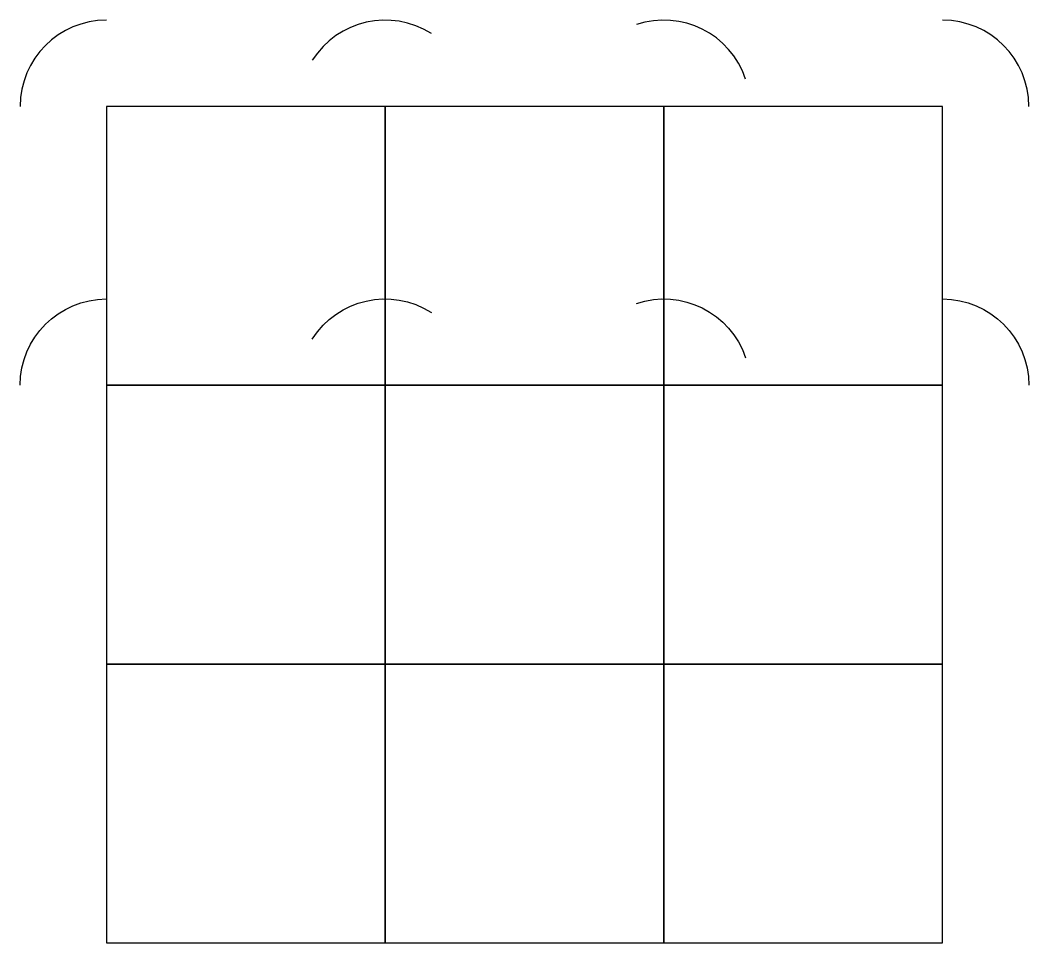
# Model space of a CAD drawing. Header units: millimetres. Extents: x 118.6 to 200.4, y -26.9 to 47.9.
import ezdxf

# ---------------------------------------------------------------- set-up
doc = ezdxf.new("R2010")
doc.units = ezdxf.units.MM
doc.layers.add('Default', color=7, linetype='Continuous', true_color=0x000000)

msp = doc.modelspace()

# ---------------------------------------------------------------- linework, layer by layer
at = {"layer": 'Default'}
for points in [[(125.647, 18.342), (148.245, 18.342), (148.245, 40.941), (125.647, 40.941)], [(148.245, 18.342), (170.843, 18.342), (170.843, 40.941), (148.245, 40.941)], [(170.843, 18.342), (193.441, 18.342), (193.441, 40.941), (170.843, 40.941)], [(125.647, -4.256), (148.245, -4.256), (148.245, 18.342), (125.647, 18.342)], [(148.245, -4.256), (170.843, -4.256), (170.843, 18.342), (148.245, 18.342)], [(170.843, -4.256), (193.441, -4.256), (193.441, 18.342), (170.843, 18.342)], [(125.647, -26.854), (148.245, -26.854), (148.245, -4.256), (125.647, -4.256)], [(148.245, -26.854), (170.843, -26.854), (170.843, -4.256), (148.245, -4.256)], [(170.843, -26.854), (193.441, -26.854), (193.441, -4.256), (170.843, -4.256)]]:
    msp.add_lwpolyline(points, close=True, dxfattribs=at)
for centre, start, end in [((125.647, 40.941), 90, 180), ((148.245, 40.941), 57.6482, 147.6482), ((170.843, 40.941), 18.54562, 108.54562), ((193.441, 40.941), 0, 90)]:
    msp.add_arc(centre, 6.997, start, end, dxfattribs=at)
at = {"layer": 'Default', "extrusion": (0, 0, -1)}
for centre, start, end in [((-148.245, 18.342), 32.3518, 122.3518), ((-170.843, 18.342), 71.45438, 161.45438), ((-125.647, 18.342), 360, 90), ((-193.441, 18.342), 90, 180)]:
    msp.add_arc(centre, 6.997, start, end, dxfattribs=at)

doc.saveas('drawing.dxf')
